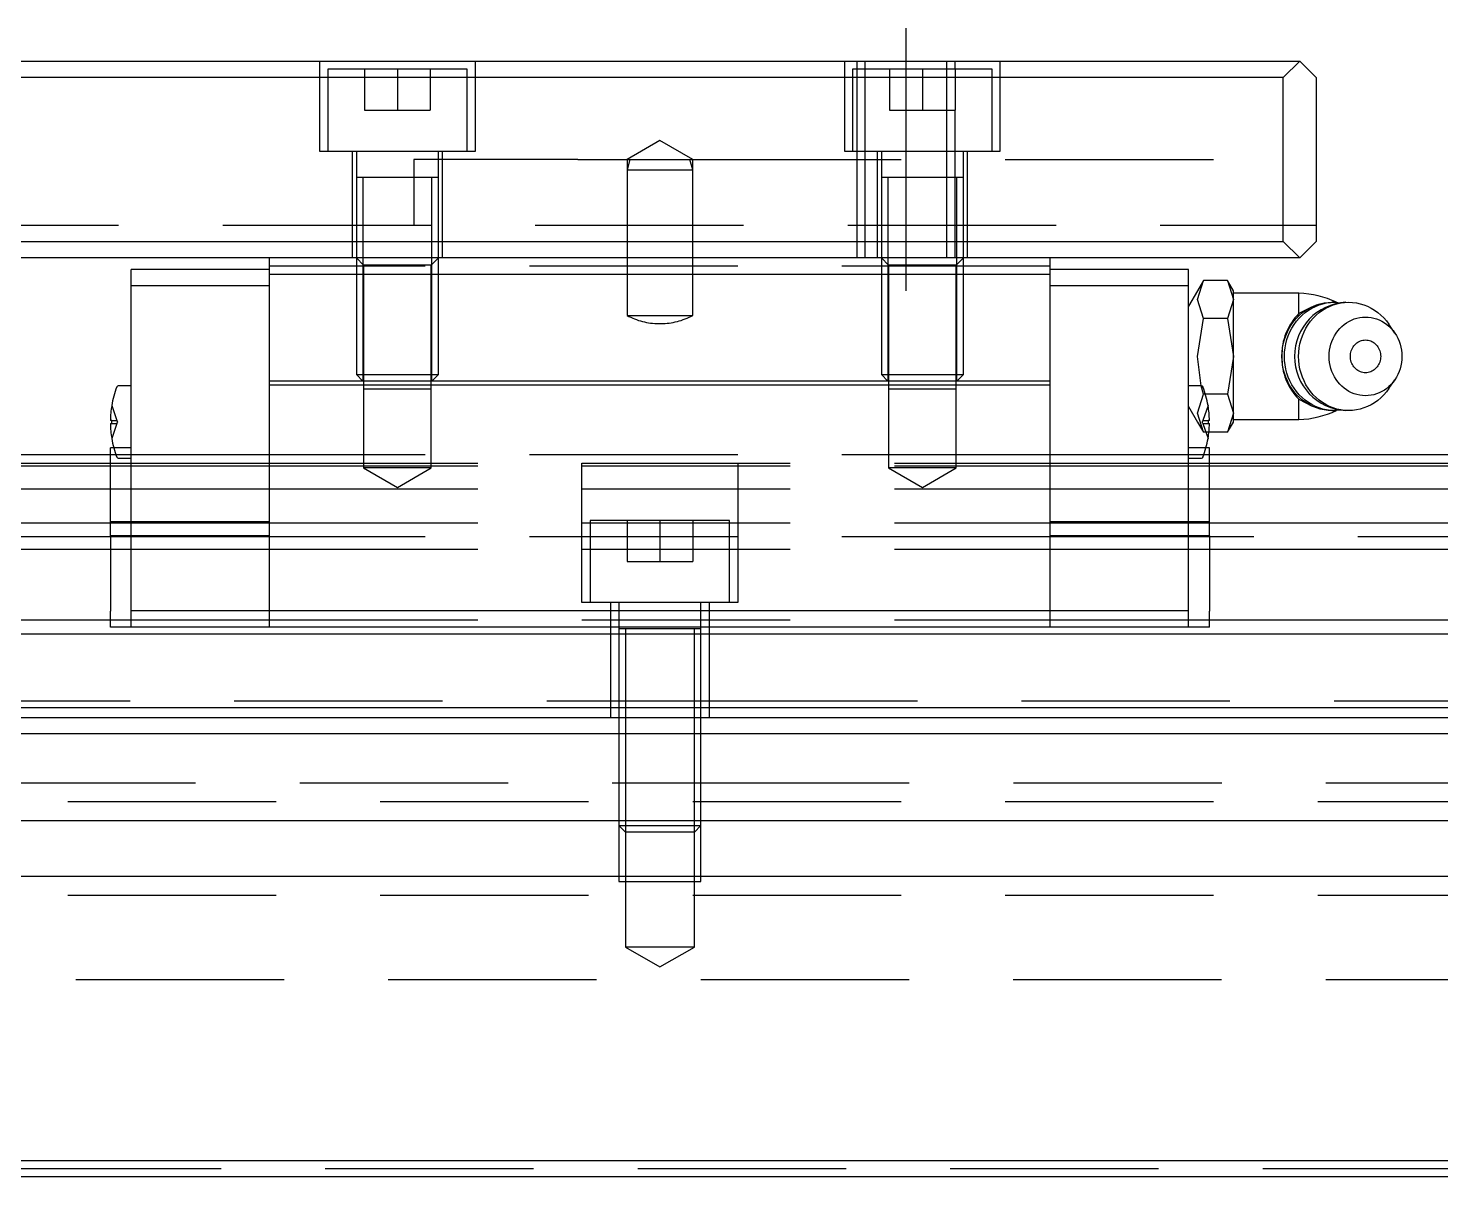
# Model space of a CAD drawing. Extents: x -11 to 991, y -337 to 120.
# Drawn here: x 401.5 to 487.6, y -310.1 to -240.1 of the extents above; entities that cross this region are included whole.
import ezdxf

# ---------------------------------------------------------------- set-up
doc = ezdxf.new("R2010")
doc.units = 0
doc.linetypes.add('CENTER', pattern=[50.8, 31.75, -6.35, 6.35, -6.35])
doc.linetypes.add('DASHED', pattern=[19.05, 12.7, -6.35])
doc.layers.get('0').update_dxf_attribs({"linetype": 'CONTINUOUS'})
doc.layers.add('CENTER', color=1, linetype='CENTER')

msp = doc.modelspace()

# ---------------------------------------------------------------- linework, layer by layer
at = {"color": 7, "linetype": 'CONTINUOUS'}
for p, q in [((281, -242.12), (479, -242.12)), ((479, -242.12), (478, -243.12)), ((480, -243.12), (479, -242.12)), ((478, -243.12), (282, -243.12)), ((478, -253.12), (478, -243.12)), ((480, -243.12), (480, -253.12)), ((458.5, -249.22), (453.5, -249.22)), ((458.5, -249.22), (453.5, -249.22)), ((282, -253.12), (478, -253.12)), ((478, -253.12), (479, -254.12)), ((479, -254.12), (480, -253.12)), ((479, -254.12), (281, -254.12)), ((416.2, -254.82), (407.768, -254.82)), ((407.768, -255.82), (407.768, -254.82)), ((416.2, -255.12), (416.2, -254.12)), ((463.8, -255.12), (463.8, -254.12)), ((472.232, -254.82), (463.8, -254.82)), ((472.232, -255.82), (472.232, -254.82)), ((416.2, -261.62), (416.2, -255.12)), ((463.8, -255.12), (416.2, -255.12)), ((463.8, -261.62), (463.8, -255.12)), ((473.135, -255.501), (472.778, -256.12)), ((472.778, -256.656), (473.135, -255.501)), ((474.6, -255.501), (473.135, -255.501)), ((474.6, -255.501), (474.599, -255.5)), ((474.957, -256.12), (474.6, -255.501)), ((474.6, -255.501), (474.957, -256.656)), ((407.768, -275.62), (407.768, -255.82)), ((416.2, -255.82), (407.768, -255.82)), ((472.232, -255.82), (463.8, -255.82)), ((472.232, -275.62), (472.232, -255.82)), ((472.778, -256.12), (472.232, -257.065)), ((474.957, -256.656), (474.957, -256.12)), ((478.957, -256.27), (474.957, -256.27)), ((478.957, -257.507), (478.957, -256.27)), ((473.135, -257.811), (472.778, -256.656)), ((474.957, -256.656), (474.6, -257.811)), ((474.957, -260.12), (474.957, -256.656)), ((479.718, -257.111), (478.957, -257.507)), ((478.989, -257.611), (479.177, -257.45)), ((479.142, -257.611), (479.33, -257.45)), ((479.177, -257.45), (479.376, -257.306)), ((479.33, -257.45), (479.529, -257.306)), ((479.376, -257.306), (479.585, -257.18)), ((479.529, -257.306), (479.738, -257.18)), ((479.585, -257.18), (479.802, -257.071)), ((479.738, -257.18), (479.955, -257.071)), ((479.802, -257.071), (480.027, -256.982)), ((479.955, -257.071), (480.18, -256.982)), ((480.001, -257.611), (480.189, -257.45)), ((480.027, -256.982), (480.257, -256.911)), ((480.18, -256.982), (480.41, -256.911)), ((480.189, -257.45), (480.388, -257.306)), ((480.257, -256.911), (480.492, -256.861)), ((480.388, -257.306), (480.597, -257.18)), ((480.41, -256.911), (480.645, -256.861)), ((480.492, -256.861), (480.729, -256.83)), ((480.597, -257.18), (480.815, -257.071)), ((480.645, -256.861), (480.883, -256.83)), ((480.729, -256.83), (480.969, -256.82)), ((480.815, -257.071), (481.039, -256.982)), ((480.883, -256.83), (481.122, -256.82)), ((481.122, -256.82), (480.969, -256.82)), ((481.039, -256.982), (481.27, -256.911)), ((481.122, -256.82), (481.534, -256.85)), ((481.27, -256.911), (481.504, -256.861)), ((481.504, -256.861), (481.742, -256.83)), ((481.742, -256.83), (481.981, -256.82)), ((481.981, -256.82), (482.219, -256.83)), ((482.219, -256.83), (482.455, -256.86)), ((482.455, -256.86), (482.688, -256.91)), ((482.688, -256.91), (482.916, -256.979)), ((482.916, -256.979), (483.14, -257.067)), ((483.14, -257.067), (483.356, -257.174)), ((483.356, -257.174), (483.563, -257.299)), ((483.563, -257.299), (483.762, -257.441)), ((483.762, -257.441), (483.949, -257.599)), ((472.778, -260.12), (473.135, -257.811)), ((474.6, -257.811), (473.135, -257.811)), ((474.6, -257.811), (474.957, -260.12)), ((478.369, -258.396), (478.502, -258.18)), ((478.502, -258.18), (478.65, -257.977)), ((478.522, -258.396), (478.655, -258.18)), ((478.65, -257.977), (478.813, -257.787)), ((478.655, -258.18), (478.803, -257.977)), ((478.803, -257.977), (478.966, -257.787)), ((478.813, -257.787), (478.989, -257.611)), ((478.966, -257.787), (479.142, -257.611)), ((479.382, -258.396), (479.515, -258.18)), ((479.515, -258.18), (479.663, -257.977)), ((479.663, -257.977), (479.826, -257.787)), ((479.826, -257.787), (480.001, -257.611)), ((481.443, -258.427), (481.57, -258.299)), ((481.57, -258.299), (481.707, -258.182)), ((481.707, -258.182), (481.851, -258.077)), ((481.851, -258.077), (482.002, -257.985)), ((482.002, -257.985), (482.159, -257.906)), ((482.159, -257.906), (482.322, -257.84)), ((482.322, -257.84), (482.489, -257.788)), ((482.489, -257.788), (482.659, -257.751)), ((482.659, -257.751), (482.831, -257.728)), ((482.831, -257.728), (483.005, -257.72)), ((483.005, -257.72), (483.178, -257.727)), ((483.178, -257.727), (483.351, -257.748)), ((483.351, -257.748), (483.521, -257.783)), ((483.521, -257.783), (483.688, -257.833)), ((483.688, -257.833), (483.852, -257.898)), ((483.852, -257.898), (484.01, -257.975)), ((483.949, -257.599), (484.124, -257.773)), ((484.01, -257.975), (484.162, -258.066)), ((484.124, -257.773), (484.287, -257.96)), ((484.162, -258.066), (484.307, -258.169)), ((484.287, -257.96), (484.435, -258.161)), ((484.307, -258.169), (484.444, -258.285)), ((484.799, -258.695), (484.435, -258.161)), ((484.444, -258.285), (484.572, -258.412)), ((478.004, -259.35), (478.069, -259.1)), ((478.069, -259.1), (478.152, -258.857)), ((478.152, -258.857), (478.252, -258.622)), ((478.157, -259.35), (478.222, -259.1)), ((478.222, -259.1), (478.305, -258.857)), ((478.252, -258.622), (478.369, -258.396)), ((478.305, -258.857), (478.405, -258.622)), ((478.405, -258.622), (478.522, -258.396)), ((479.017, -259.35), (479.082, -259.1)), ((479.082, -259.1), (479.165, -258.857)), ((479.165, -258.857), (479.265, -258.622)), ((479.265, -258.622), (479.382, -258.396)), ((480.965, -259.204), (481.038, -259.033)), ((481.038, -259.033), (481.122, -258.869)), ((481.122, -258.869), (481.218, -258.713)), ((481.218, -258.713), (481.326, -258.565)), ((481.326, -258.565), (481.443, -258.427)), ((482.699, -259.18), (482.776, -259.154)), ((482.776, -259.154), (482.854, -259.135)), ((482.854, -259.135), (482.934, -259.124)), ((482.934, -259.124), (483.015, -259.12)), ((483.015, -259.12), (483.095, -259.124)), ((483.095, -259.124), (483.175, -259.135)), ((483.175, -259.135), (483.254, -259.154)), ((483.254, -259.154), (483.331, -259.18)), ((484.572, -258.412), (484.691, -258.549)), ((484.691, -258.549), (484.799, -258.695)), ((484.799, -258.695), (484.898, -258.853)), ((484.898, -258.853), (484.985, -259.019)), ((484.985, -259.019), (485.059, -259.192)), ((477.92, -260.12), (477.929, -259.861)), ((477.929, -259.861), (477.957, -259.604)), ((477.957, -259.604), (478.004, -259.35)), ((478.073, -260.12), (478.082, -259.861)), ((478.082, -259.861), (478.111, -259.604)), ((478.111, -259.604), (478.157, -259.35)), ((478.933, -260.12), (478.942, -259.861)), ((478.942, -259.861), (478.97, -259.604)), ((478.97, -259.604), (479.017, -259.35)), ((480.797, -260.12), (480.804, -259.932)), ((480.804, -259.932), (480.825, -259.746)), ((480.825, -259.746), (480.858, -259.561)), ((480.858, -259.561), (480.905, -259.38)), ((480.905, -259.38), (480.965, -259.204)), ((482.091, -260.12), (482.094, -260.033)), ((482.094, -260.033), (482.105, -259.946)), ((482.105, -259.946), (482.122, -259.861)), ((482.122, -259.861), (482.147, -259.778)), ((482.147, -259.778), (482.177, -259.697)), ((482.177, -259.697), (482.215, -259.62)), ((482.215, -259.62), (482.258, -259.546)), ((482.258, -259.546), (482.307, -259.477)), ((482.307, -259.477), (482.361, -259.413)), ((482.361, -259.413), (482.421, -259.354)), ((482.421, -259.354), (482.485, -259.301)), ((482.485, -259.301), (482.553, -259.254)), ((482.553, -259.254), (482.624, -259.214)), ((482.624, -259.214), (482.699, -259.18)), ((483.331, -259.18), (483.405, -259.214)), ((483.405, -259.214), (483.477, -259.254)), ((483.477, -259.254), (483.545, -259.301)), ((483.545, -259.301), (483.609, -259.354)), ((483.609, -259.354), (483.668, -259.413)), ((483.668, -259.413), (483.722, -259.477)), ((483.722, -259.477), (483.771, -259.546)), ((483.771, -259.546), (483.815, -259.62)), ((483.815, -259.62), (483.852, -259.697)), ((483.852, -259.697), (483.883, -259.778)), ((483.883, -259.778), (483.907, -259.861)), ((483.907, -259.861), (483.925, -259.946)), ((483.925, -259.946), (483.935, -260.033)), ((483.935, -260.033), (483.939, -260.12)), ((485.059, -259.192), (485.121, -259.37)), ((485.121, -259.37), (485.169, -259.553)), ((485.169, -259.553), (485.204, -259.74)), ((485.204, -259.74), (485.225, -259.93)), ((485.225, -259.93), (485.232, -260.12)), ((473, -261.918), (472.778, -260.12)), ((474.957, -260.12), (474.6, -262.429)), ((474.957, -263.584), (474.957, -260.12)), ((477.929, -260.379), (477.92, -260.12)), ((477.957, -260.636), (477.929, -260.379)), ((478.004, -260.89), (477.957, -260.636)), ((478.069, -261.14), (478.004, -260.89)), ((478.082, -260.379), (478.073, -260.12)), ((478.111, -260.636), (478.082, -260.379)), ((478.157, -260.89), (478.111, -260.636)), ((478.222, -261.14), (478.157, -260.89)), ((478.942, -260.379), (478.933, -260.12)), ((478.97, -260.636), (478.942, -260.379)), ((479.017, -260.89), (478.97, -260.636)), ((479.082, -261.14), (479.017, -260.89)), ((480.804, -260.308), (480.797, -260.12)), ((480.825, -260.494), (480.804, -260.308)), ((480.858, -260.679), (480.825, -260.494)), ((480.905, -260.86), (480.858, -260.679)), ((480.965, -261.036), (480.905, -260.86)), ((482.094, -260.207), (482.091, -260.12)), ((482.105, -260.294), (482.094, -260.207)), ((482.122, -260.379), (482.105, -260.294)), ((482.147, -260.462), (482.122, -260.379)), ((482.177, -260.543), (482.147, -260.462)), ((482.215, -260.62), (482.177, -260.543)), ((482.258, -260.694), (482.215, -260.62)), ((482.307, -260.763), (482.258, -260.694)), ((482.361, -260.827), (482.307, -260.763)), ((482.421, -260.886), (482.361, -260.827)), ((482.485, -260.939), (482.421, -260.886)), ((483.609, -260.886), (483.545, -260.939)), ((483.668, -260.827), (483.609, -260.886)), ((483.722, -260.763), (483.668, -260.827)), ((483.771, -260.694), (483.722, -260.763)), ((483.815, -260.62), (483.771, -260.694)), ((483.852, -260.543), (483.815, -260.62)), ((483.883, -260.462), (483.852, -260.543)), ((483.907, -260.379), (483.883, -260.462)), ((483.925, -260.294), (483.907, -260.379)), ((483.935, -260.207), (483.925, -260.294)), ((483.939, -260.12), (483.935, -260.207)), ((485.121, -260.87), (485.059, -261.048)), ((485.169, -260.687), (485.121, -260.87)), ((485.204, -260.5), (485.169, -260.687)), ((485.225, -260.31), (485.204, -260.5)), ((485.232, -260.12), (485.225, -260.31)), ((416.2, -261.87), (416.2, -261.62)), ((463.8, -261.62), (416.2, -261.62)), ((463.8, -261.87), (463.8, -261.62)), ((478.152, -261.383), (478.069, -261.14)), ((478.252, -261.618), (478.152, -261.383)), ((478.305, -261.383), (478.222, -261.14)), ((478.369, -261.844), (478.252, -261.618)), ((478.405, -261.618), (478.305, -261.383)), ((478.522, -261.844), (478.405, -261.618)), ((479.165, -261.383), (479.082, -261.14)), ((479.265, -261.618), (479.165, -261.383)), ((479.382, -261.844), (479.265, -261.618)), ((481.038, -261.207), (480.965, -261.036)), ((481.122, -261.371), (481.038, -261.207)), ((481.218, -261.527), (481.122, -261.371)), ((481.326, -261.675), (481.218, -261.527)), ((481.443, -261.813), (481.326, -261.675)), ((482.553, -260.986), (482.485, -260.939)), ((482.624, -261.026), (482.553, -260.986)), ((482.699, -261.06), (482.624, -261.026)), ((482.776, -261.086), (482.699, -261.06)), ((482.854, -261.105), (482.776, -261.086)), ((482.934, -261.116), (482.854, -261.105)), ((483.015, -261.12), (482.934, -261.116)), ((483.095, -261.116), (483.015, -261.12)), ((483.175, -261.105), (483.095, -261.116)), ((483.254, -261.086), (483.175, -261.105)), ((483.331, -261.06), (483.254, -261.086)), ((483.405, -261.026), (483.331, -261.06)), ((483.477, -260.986), (483.405, -261.026)), ((483.545, -260.939), (483.477, -260.986)), ((484.435, -262.079), (484.799, -261.545)), ((484.691, -261.691), (484.572, -261.828)), ((484.799, -261.545), (484.691, -261.691)), ((484.898, -261.387), (484.799, -261.545)), ((484.985, -261.221), (484.898, -261.387)), ((485.059, -261.048), (484.985, -261.221)), ((407.768, -261.92), (406.986, -261.92)), ((416.2, -275.62), (416.2, -261.87)), ((463.8, -261.87), (416.2, -261.87)), ((463.8, -275.62), (463.8, -261.87)), ((473.014, -261.92), (472.232, -261.92)), ((474.6, -262.429), (473.257, -262.429)), ((474.6, -262.429), (474.957, -263.584)), ((478.502, -262.06), (478.369, -261.844)), ((478.65, -262.263), (478.502, -262.06)), ((478.655, -262.06), (478.522, -261.844)), ((478.813, -262.453), (478.65, -262.263)), ((478.803, -262.263), (478.655, -262.06)), ((478.966, -262.453), (478.803, -262.263)), ((478.989, -262.629), (478.813, -262.453)), ((479.142, -262.629), (478.966, -262.453)), ((479.515, -262.06), (479.382, -261.844)), ((479.663, -262.263), (479.515, -262.06)), ((479.826, -262.454), (479.663, -262.263)), ((480.001, -262.629), (479.826, -262.454)), ((481.57, -261.941), (481.443, -261.813)), ((481.707, -262.058), (481.57, -261.941)), ((481.851, -262.163), (481.707, -262.058)), ((482.002, -262.255), (481.851, -262.163)), ((482.159, -262.334), (482.002, -262.255)), ((482.322, -262.4), (482.159, -262.334)), ((482.489, -262.452), (482.322, -262.4)), ((482.659, -262.489), (482.489, -262.452)), ((482.831, -262.512), (482.659, -262.489)), ((483.005, -262.52), (482.831, -262.512)), ((483.178, -262.513), (483.005, -262.52)), ((483.351, -262.492), (483.178, -262.513)), ((483.521, -262.457), (483.351, -262.492)), ((483.688, -262.407), (483.521, -262.457)), ((483.852, -262.342), (483.688, -262.407)), ((484.01, -262.265), (483.852, -262.342)), ((484.124, -262.467), (483.949, -262.641)), ((484.162, -262.174), (484.01, -262.265)), ((484.287, -262.28), (484.124, -262.467)), ((484.307, -262.071), (484.162, -262.174)), ((484.435, -262.079), (484.287, -262.28)), ((484.444, -261.955), (484.307, -262.071)), ((484.572, -261.828), (484.444, -261.955)), ((478.957, -263.97), (478.957, -262.733)), ((478.957, -262.733), (479.717, -263.129)), ((479.177, -262.79), (478.989, -262.629)), ((479.33, -262.79), (479.142, -262.629)), ((479.376, -262.934), (479.177, -262.79)), ((479.529, -262.934), (479.33, -262.79)), ((479.585, -263.06), (479.376, -262.934)), ((479.738, -263.06), (479.529, -262.934)), ((479.802, -263.169), (479.585, -263.06)), ((479.955, -263.169), (479.738, -263.06)), ((480.027, -263.258), (479.802, -263.169)), ((480.18, -263.258), (479.955, -263.169)), ((480.189, -262.79), (480.001, -262.629)), ((480.257, -263.329), (480.027, -263.258)), ((480.41, -263.329), (480.18, -263.258)), ((480.388, -262.934), (480.189, -262.79)), ((480.492, -263.379), (480.257, -263.329)), ((480.597, -263.06), (480.388, -262.934)), ((480.645, -263.379), (480.41, -263.329)), ((480.729, -263.41), (480.492, -263.379)), ((480.815, -263.169), (480.597, -263.06)), ((480.883, -263.41), (480.645, -263.379)), ((480.969, -263.42), (480.729, -263.41)), ((481.039, -263.259), (480.815, -263.169)), ((481.122, -263.42), (480.883, -263.41)), ((480.969, -263.42), (481.122, -263.42)), ((481.27, -263.329), (481.039, -263.259)), ((481.534, -263.39), (481.122, -263.42)), ((481.505, -263.379), (481.27, -263.329)), ((481.742, -263.41), (481.505, -263.379)), ((481.982, -263.42), (481.742, -263.41)), ((482.219, -263.41), (481.982, -263.42)), ((482.455, -263.38), (482.219, -263.41)), ((482.688, -263.33), (482.455, -263.38)), ((482.917, -263.261), (482.688, -263.33)), ((483.14, -263.173), (482.917, -263.261)), ((483.356, -263.066), (483.14, -263.173)), ((483.564, -262.941), (483.356, -263.066)), ((483.762, -262.799), (483.564, -262.941)), ((483.949, -262.641), (483.762, -262.799)), ((406.584, -264.02), (406.502, -264.02)), ((406.502, -264.22), (406.584, -264.22)), ((406.584, -264.22), (406.584, -264.02)), ((473.416, -264.02), (473.416, -264.22)), ((473.498, -264.02), (473.416, -264.02)), ((473.416, -264.22), (473.498, -264.22)), ((474.957, -263.584), (474.6, -264.739)), ((474.6, -264.739), (474.957, -264.12)), ((474.957, -264.12), (474.957, -263.584)), ((474.957, -263.97), (478.957, -263.97)), ((474.6, -264.739), (473.467, -264.739)), ((474.599, -264.74), (474.6, -264.739)), ((406.5, -268.29), (406.5, -265.69)), ((406.709, -265.69), (406.5, -265.69)), ((473.5, -265.69), (473.291, -265.69)), ((473.5, -268.29), (473.5, -265.69)), ((353.5, -266.62), (406.5, -266.62)), ((353.5, -266.784), (406.5, -266.784)), ((406.5, -266.12), (399, -266.12)), ((406.986, -266.32), (407.768, -266.32)), ((472.232, -266.32), (473.014, -266.32)), ((688, -266.12), (473.5, -266.12)), ((473.5, -266.62), (760, -266.62)), ((473.5, -266.784), (760, -266.784)), ((353.5, -268.182), (406.5, -268.182)), ((406.5, -270.203), (406.5, -268.29)), ((473.5, -268.182), (760, -268.182)), ((473.5, -270.203), (473.5, -268.29)), ((353.5, -270.258), (406.5, -270.258)), ((406.5, -271.048), (406.5, -270.203)), ((407.768, -270.203), (406.5, -270.203)), ((473.5, -270.203), (472.232, -270.203)), ((473.5, -271.048), (473.5, -270.203)), ((473.5, -270.258), (760, -270.258)), ((406.5, -271.048), (406.5, -275.658)), ((407.768, -271.048), (406.5, -271.048)), ((473.5, -271.048), (472.232, -271.048)), ((473.5, -271.048), (473.5, -275.658)), ((353.5, -271.879), (406.5, -271.879)), ((473.5, -271.879), (760, -271.879)), ((353.5, -276.172), (406.5, -276.172)), ((406.5, -276.62), (406.5, -275.658)), ((407.768, -276.62), (407.768, -275.62)), ((416.2, -275.62), (407.768, -275.62)), ((416.2, -276.62), (416.2, -275.62)), ((463.8, -275.62), (416.2, -275.62)), ((472.232, -275.62), (463.8, -275.62)), ((463.8, -276.62), (463.8, -275.62)), ((472.232, -276.62), (472.232, -275.62)), ((473.5, -276.62), (473.5, -275.658)), ((473.5, -276.172), (760, -276.172)), ((0, -277.02), (760, -277.02)), ((407.768, -276.62), (406.5, -276.62)), ((416.2, -276.62), (407.768, -276.62)), ((463.8, -276.62), (416.2, -276.62)), ((442.5, -276.72), (437.5, -276.72)), ((472.232, -276.62), (463.8, -276.62)), ((473.5, -276.62), (472.232, -276.62)), ((0, -281.52), (760, -281.52)), ((1, -282.12), (759, -282.12)), ((758, -283.12), (2, -283.12)), ((758, -288.42), (2, -288.42)), ((758, -291.82), (2, -291.82)), ((2, -309.12), (758, -309.12)), ((759, -310.12), (1, -310.12))]:
    msp.add_line(p, q, dxfattribs=at)
at = {"color": 3, "linetype": 'DASHED'}
for p, q in [((419.25, -242.12), (419.25, -247.62)), ((419.75, -242.62), (419.75, -247.62)), ((428.25, -242.62), (419.75, -242.62)), ((422, -242.62), (422, -245.12)), ((424, -242.62), (424, -245.12)), ((426, -242.62), (426, -245.12)), ((428.25, -247.62), (428.25, -242.62)), ((428.75, -247.62), (428.75, -242.12)), ((451.25, -242.12), (451.25, -247.62)), ((451.75, -242.62), (451.75, -247.62)), ((460.25, -242.62), (451.75, -242.62)), ((452, -242.12), (452, -242.62)), ((452, -242.62), (452, -247.62)), ((452.5, -242.12), (452.5, -254.12)), ((454, -242.62), (454, -245.12)), ((456, -242.62), (456, -245.12)), ((457.5, -254.12), (457.5, -242.12)), ((458, -242.62), (458, -242.12)), ((458, -242.62), (458, -245.12)), ((460.25, -247.62), (460.25, -242.62)), ((460.75, -247.62), (460.75, -242.12)), ((422, -245.12), (424, -245.12)), ((424, -245.12), (426, -245.12)), ((454, -245.12), (456, -245.12)), ((456, -245.12), (458, -245.12)), ((458, -247.62), (458, -245.12)), ((440, -246.965), (438, -248.12)), ((442, -248.12), (440, -246.965)), ((419.25, -247.62), (428.75, -247.62)), ((421.25, -247.62), (421.25, -254.12)), ((421.5, -247.62), (421.5, -249.22)), ((426.5, -249.22), (426.5, -247.62)), ((426.75, -254.12), (426.75, -247.62)), ((451.25, -247.62), (460.75, -247.62)), ((452, -247.62), (452, -254.12)), ((453.25, -247.62), (453.25, -254.12)), ((453.5, -247.62), (453.5, -249.22)), ((458, -249.22), (458, -247.62)), ((458.5, -249.22), (458.5, -247.62)), ((458.75, -254.12), (458.75, -247.62)), ((425, -248.12), (425, -252.12)), ((435, -248.12), (425, -248.12)), ((435, -248.12), (438, -248.12)), ((438, -248.12), (438, -248.75)), ((438.169, -248.12), (438, -248.75)), ((438, -248.12), (440, -248.12)), ((438, -248.75), (438, -254.12)), ((438, -248.75), (442, -248.75)), ((440, -248.12), (442, -248.12)), ((442, -248.75), (441.831, -248.12)), ((442, -248.75), (442, -248.12)), ((442, -248.12), (480, -248.12)), ((442, -254.12), (442, -248.75)), ((421.5, -249.215), (421.5, -249.22)), ((421.5, -249.22), (421.5, -254.12)), ((421.5, -249.22), (421.5, -249.225)), ((426.5, -249.22), (421.5, -249.22)), ((421.9, -249.22), (421.9, -254.12)), ((426.1, -254.12), (426.1, -249.22)), ((426.5, -249.22), (426.5, -249.215)), ((426.5, -254.12), (426.5, -249.22)), ((426.5, -249.225), (426.5, -249.22)), ((453.5, -249.215), (453.5, -249.22)), ((453.5, -249.22), (453.5, -254.12)), ((453.5, -249.22), (453.5, -249.225)), ((458.5, -249.22), (453.5, -249.22)), ((453.9, -249.22), (453.9, -254.12)), ((458, -254.12), (458, -249.22)), ((458.1, -254.12), (458.1, -249.22)), ((458.5, -249.22), (458.5, -249.215)), ((458.5, -254.12), (458.5, -249.22)), ((458.5, -249.225), (458.5, -249.22)), ((280, -252.12), (480, -252.12)), ((463.8, -254.62), (416.2, -254.62)), ((421.5, -254.12), (421.938, -254.558)), ((421.5, -254.12), (421.5, -261.22)), ((426.5, -254.12), (421.5, -254.12)), ((421.9, -254.12), (421.9, -261.62)), ((421.938, -254.558), (421.938, -262.12)), ((426.062, -254.558), (421.938, -254.558)), ((426.062, -254.558), (426.5, -254.12)), ((426.062, -262.12), (426.062, -254.558)), ((426.1, -261.62), (426.1, -254.12)), ((426.5, -261.22), (426.5, -254.12)), ((438, -254.12), (438, -257.62)), ((442, -257.62), (442, -254.12)), ((453.5, -254.12), (453.938, -254.558)), ((453.5, -254.12), (453.5, -261.22)), ((458.5, -254.12), (453.5, -254.12)), ((453.9, -254.12), (453.9, -261.62)), ((453.938, -254.558), (453.938, -262.12)), ((458.062, -254.558), (453.938, -254.558)), ((458.062, -254.558), (458.5, -254.12)), ((458.062, -262.12), (458.062, -254.558)), ((458.1, -261.62), (458.1, -254.12)), ((458.5, -261.22), (458.5, -254.12)), ((438, -257.62), (442, -257.62)), ((439.937, -258.12), (440.063, -258.12)), ((421.5, -261.22), (421.9, -261.62)), ((421.5, -261.22), (426.5, -261.22)), ((426.1, -261.62), (426.5, -261.22)), ((453.5, -261.22), (453.9, -261.62)), ((453.5, -261.22), (458.5, -261.22)), ((458.1, -261.62), (458.5, -261.22)), ((421.933, -262.12), (421.933, -266.92)), ((426.067, -262.12), (421.933, -262.12)), ((426.067, -266.92), (426.067, -262.12)), ((453.933, -262.12), (453.933, -266.92)), ((458.067, -262.12), (453.933, -262.12)), ((458.067, -266.92), (458.067, -262.12)), ((472.778, -263.584), (473.135, -262.429)), ((473.135, -262.429), (473, -261.918)), ((473.257, -262.429), (473.135, -262.429)), ((406.584, -263.12), (406.584, -263.122)), ((406.584, -263.12), (406.584, -263.122)), ((406.584, -263.12), (406.584, -263.122)), ((406.584, -263.12), (406.584, -263.122)), ((406.584, -263.122), (406.9, -264.02)), ((472.232, -263.175), (472.778, -264.12)), ((473.416, -263.122), (473.1, -264.02)), ((473.416, -263.122), (473.416, -263.12)), ((473.416, -263.122), (473.416, -263.12)), ((406.584, -264.02), (406.9, -264.02)), ((406.9, -264.22), (406.584, -265.118)), ((406.584, -264.22), (406.9, -264.22)), ((406.9, -264.02), (406.935, -264.12)), ((406.9, -264.22), (406.935, -264.12)), ((473.135, -264.739), (472.778, -263.584)), ((472.778, -264.12), (473.135, -264.739)), ((473.1, -264.02), (473.065, -264.12)), ((473.1, -264.22), (473.065, -264.12)), ((473.1, -264.02), (473.416, -264.02)), ((473.1, -264.22), (473.416, -265.118)), ((473.1, -264.22), (473.416, -264.22)), ((406.584, -265.118), (406.584, -265.12)), ((406.584, -265.118), (406.584, -265.12)), ((473.467, -264.739), (473.135, -264.739)), ((473.416, -265.12), (473.416, -265.118)), ((473.416, -265.12), (473.416, -265.118)), ((473.416, -265.12), (473.416, -265.118)), ((473.416, -265.12), (473.416, -265.118)), ((407.768, -265.69), (406.709, -265.69)), ((473.291, -265.69), (472.232, -265.69)), ((406.843, -266.12), (406.5, -266.12)), ((406.5, -266.62), (407.768, -266.62)), ((406.5, -266.784), (407.768, -266.784)), ((407.768, -266.12), (406.843, -266.12)), ((416.2, -266.12), (407.768, -266.12)), ((407.768, -266.62), (416.2, -266.62)), ((407.768, -266.784), (416.2, -266.784)), ((463.8, -266.12), (416.2, -266.12)), ((416.2, -266.62), (463.8, -266.62)), ((416.2, -266.784), (463.8, -266.784)), ((421.933, -266.92), (424, -268.113)), ((426.067, -266.92), (421.933, -266.92)), ((424, -268.113), (426.067, -266.92)), ((435.25, -275.12), (435.25, -266.62)), ((444.75, -266.62), (444.75, -275.12)), ((453.933, -266.92), (456, -268.113)), ((458.067, -266.92), (453.933, -266.92)), ((456, -268.113), (458.067, -266.92)), ((472.232, -266.12), (463.8, -266.12)), ((463.8, -266.62), (472.232, -266.62)), ((463.8, -266.784), (472.232, -266.784)), ((473.157, -266.12), (472.232, -266.12)), ((472.232, -266.62), (473.5, -266.62)), ((472.232, -266.784), (473.5, -266.784)), ((473.5, -266.12), (473.157, -266.12)), ((406.5, -268.182), (407.768, -268.182)), ((407.768, -268.182), (416.2, -268.182)), ((416.2, -268.182), (463.8, -268.182)), ((463.8, -268.182), (472.232, -268.182)), ((472.232, -268.182), (473.5, -268.182)), ((406.5, -270.258), (407.768, -270.258)), ((416.2, -270.203), (407.768, -270.203)), ((407.768, -270.258), (416.2, -270.258)), ((416.2, -270.258), (463.8, -270.258)), ((435.75, -270.12), (435.75, -275.12)), ((444.25, -270.12), (435.75, -270.12)), ((438, -270.12), (438, -272.62)), ((440, -270.12), (440, -272.62)), ((442, -270.12), (442, -272.62)), ((444.25, -275.12), (444.25, -270.12)), ((472.232, -270.203), (463.8, -270.203)), ((463.8, -270.258), (472.232, -270.258)), ((472.232, -270.258), (473.5, -270.258)), ((406.5, -271.12), (395, -271.12)), ((407.768, -271.12), (406.5, -271.12)), ((416.2, -271.048), (407.768, -271.048)), ((416.2, -271.12), (407.768, -271.12)), ((463.8, -271.12), (416.2, -271.12)), ((472.232, -271.048), (463.8, -271.048)), ((472.232, -271.12), (463.8, -271.12)), ((473.5, -271.12), (472.232, -271.12)), ((495.25, -271.12), (473.5, -271.12)), ((406.5, -271.879), (407.768, -271.879)), ((407.768, -271.879), (416.2, -271.879)), ((416.2, -271.879), (463.8, -271.879)), ((463.8, -271.879), (472.232, -271.879)), ((472.232, -271.879), (473.5, -271.879)), ((438, -272.62), (440, -272.62)), ((440, -272.62), (442, -272.62)), ((444.75, -275.12), (435.25, -275.12)), ((437, -276.62), (437, -275.12)), ((437.5, -275.12), (437.5, -276.62)), ((442.5, -276.62), (442.5, -275.12)), ((443, -275.12), (443, -276.62)), ((406.5, -276.172), (407.768, -276.172)), ((407.768, -276.172), (416.2, -276.172)), ((416.2, -276.172), (463.8, -276.172)), ((463.8, -276.172), (472.232, -276.172)), ((472.232, -276.172), (473.5, -276.172)), ((437, -282.12), (437, -276.62)), ((437.5, -276.62), (437.5, -276.72)), ((437.5, -276.715), (437.5, -276.72)), ((437.5, -276.72), (437.5, -276.725)), ((437.5, -276.72), (437.5, -282.12)), ((442.5, -276.72), (437.5, -276.72)), ((437.9, -276.72), (437.9, -282.12)), ((442.1, -282.12), (442.1, -276.72)), ((442.5, -276.72), (442.5, -276.62)), ((442.5, -276.72), (442.5, -276.715)), ((442.5, -276.725), (442.5, -276.72)), ((442.5, -282.12), (442.5, -276.72)), ((443, -276.62), (443, -282.12)), ((395, -281.12), (437, -281.12)), ((437, -281.12), (437.5, -281.12)), ((437.5, -281.12), (437.9, -281.12)), ((437.9, -281.12), (442.1, -281.12)), ((442.1, -281.12), (442.5, -281.12)), ((442.5, -281.12), (443, -281.12)), ((443, -281.12), (497, -281.12)), ((437.5, -282.12), (437.5, -288.42)), ((437.5, -282.12), (437.5, -288.42)), ((437.9, -282.12), (437.9, -288.42)), ((442.1, -288.42), (442.1, -282.12)), ((442.5, -288.42), (442.5, -282.12)), ((442.5, -288.42), (442.5, -282.12)), ((399, -286.12), (437.5, -286.12)), ((437.5, -286.12), (437.9, -286.12)), ((437.9, -286.12), (442.1, -286.12)), ((442.1, -286.12), (442.5, -286.12)), ((442.5, -286.12), (493.292, -286.12)), ((759.5, -287.27), (0.5, -287.27)), ((437.5, -288.42), (437.5, -288.72)), ((437.5, -288.42), (437.5, -288.72)), ((437.9, -288.42), (437.9, -289.12)), ((442.1, -289.12), (442.1, -288.42)), ((442.5, -288.72), (442.5, -288.42)), ((442.5, -288.72), (442.5, -288.42)), ((437.5, -288.72), (437.9, -289.12)), ((437.5, -288.72), (437.5, -291.82)), ((437.5, -288.72), (442.5, -288.72)), ((437.9, -289.12), (437.9, -292.12)), ((442.1, -289.12), (437.9, -289.12)), ((442.1, -289.12), (442.5, -288.72)), ((442.1, -292.12), (442.1, -289.12)), ((442.5, -291.82), (442.5, -288.72)), ((437.5, -291.82), (437.5, -292.12)), ((442.5, -292.12), (442.5, -291.82)), ((437.5, -292.12), (442.5, -292.12)), ((437.9, -292.12), (437.9, -296.12)), ((442.1, -296.12), (442.1, -292.12)), ((759.5, -292.97), (0.5, -292.97)), ((437.9, -296.12), (440, -297.332)), ((442.1, -296.12), (437.9, -296.12)), ((440, -297.332), (442.1, -296.12)), ((493.292, -298.12), (386.708, -298.12)), ((0.5, -309.62), (759.5, -309.62))]:
    msp.add_line(p, q, dxfattribs=at)
at = {"color": 7, "linetype": 'CONTINUOUS'}
for centre, radius, start, end in [((478.729, -262.266), 6, 65.106, 87.82141), ((481.981, -260.12), 3.3, 92.91343, 180.00002), ((481.403, -259.99), 3.485, 134.56639, 182.18458), ((481.373, -260.262), 3.456, 177.7054, 225.64142), ((481.981, -260.12), 3.3, 179.99998, 267.06257), ((412.5, -264.12), 6, 159.14941, 170.40593), ((406.986, -262.02), 0.1, 90, 159.14941), ((473.014, -262.02), 0.1, 20.85059, 90), ((467.5, -264.12), 6, 9.59407, 20.85059), ((412.5, -264.12), 5.999, 170.42033, 179.04489), ((467.5, -264.12), 5.999, 0.95511, 9.57967), ((478.729, -257.974), 6, 272.17859, 294.894), ((412.5, -264.12), 5.999, 180.95511, 189.57967), ((467.5, -264.12), 5.999, 350.42033, 359.04489), ((412.5, -264.12), 6, 189.59407, 200.85059), ((467.5, -264.12), 6, 339.14941, 350.40593), ((406.986, -266.22), 0.1, 200.85059, 270), ((473.014, -266.22), 0.1, 270, 339.14941)]:
    msp.add_arc(centre, radius, start, end, dxfattribs=at)
at = {"color": 3, "linetype": 'DASHED'}
for centre, start, end in [((439.937, -254.12), 241.03047, 270), ((440.063, -254.12), 270, 298.96953)]:
    msp.add_arc(centre, 4, start, end, dxfattribs=at)
at = {"layer": 'CENTER', "color": 1, "linetype": 'CENTER'}
msp.add_line((455, -240.12), (455, -256.12), dxfattribs=at)

doc.saveas('drawing.dxf')
